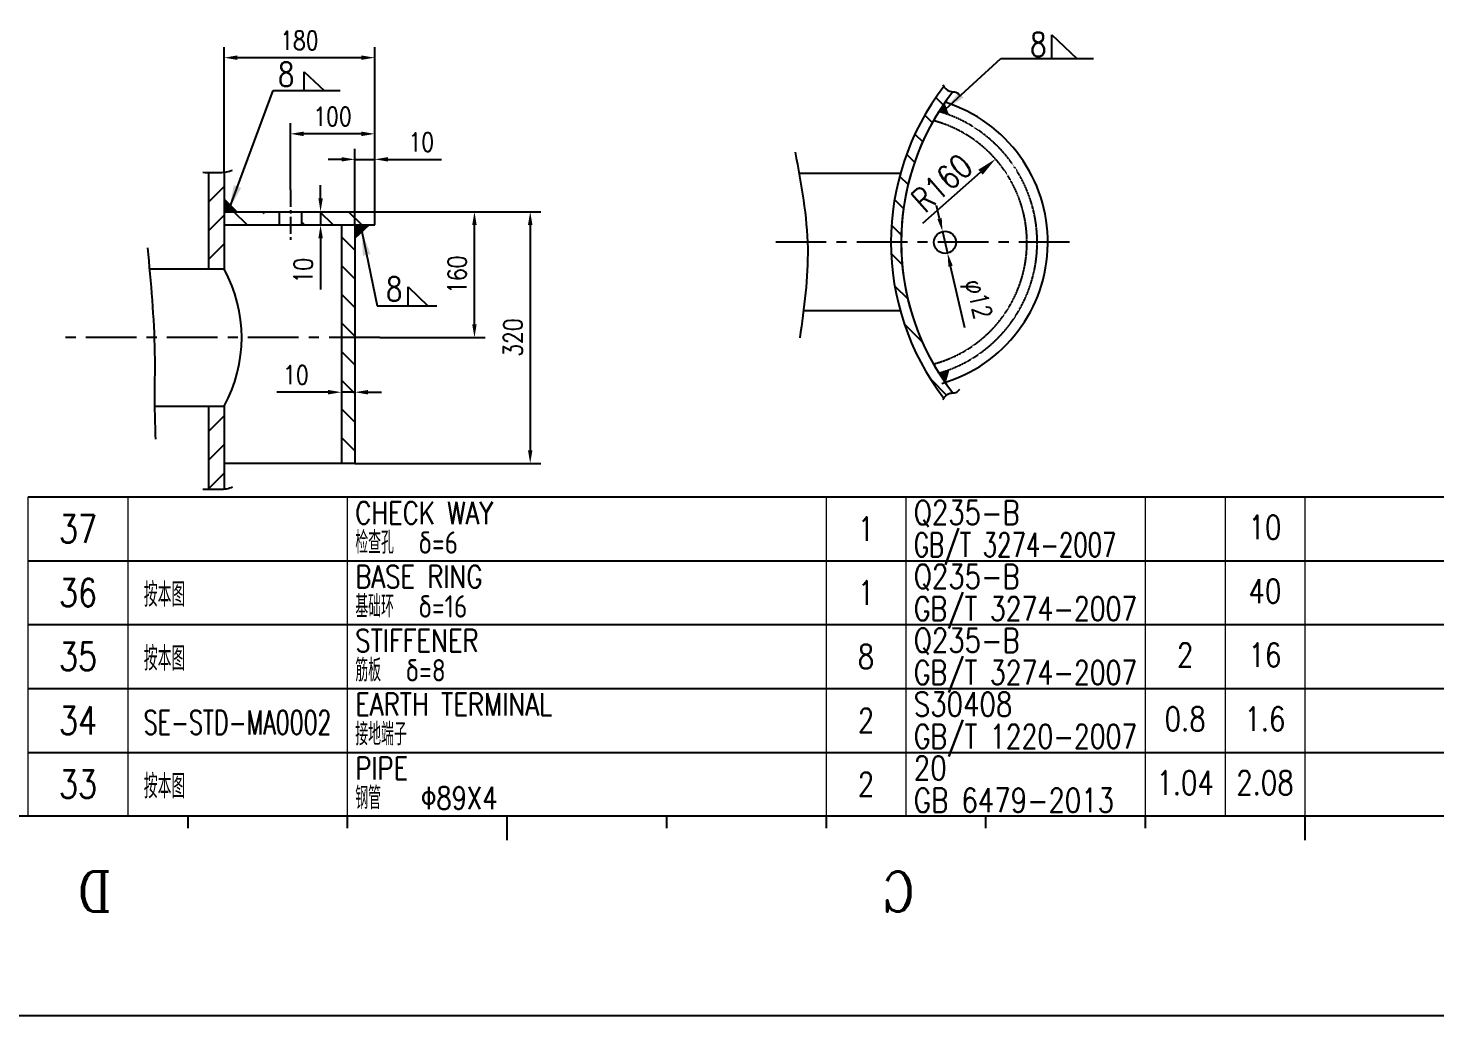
# Model space of a CAD drawing. Header units: millimetres. Extents: x 59416 to 141837, y 76647 to 89475.
# Drawn here: x 136287 to 138932, y 76647 to 78502 of the extents above; entities that cross this region are included whole.
import ezdxf
from ezdxf.enums import TextEntityAlignment as Align

# ---------------------------------------------------------------- set-up
doc = ezdxf.new("R2010")
doc.units = ezdxf.units.MM
doc.linetypes.add('CENTER', pattern=[50.8, 31.75, -6.35, 6.35, -6.35])
doc.linetypes.add('HIDDEN', pattern=[0.375, 0.25, -0.125])
for name, color, linetype in [('1轮廓实线层', 7, 'Continuous'), ('2细线层', 4, 'Continuous'), ('3中心线层', 1, 'CENTER'), ('5剖面线层', 2, 'Continuous'), ('6文字层', 3, 'Continuous'), ('7标注层', 4, 'Continuous'), ('HID', 3, 'HIDDEN'), ('图框层', 7, 'Continuous')]:
    doc.layers.add(name, color=color, linetype=linetype)
doc.layers.add('文字', color=4, linetype='Continuous', lineweight=13)
doc.styles.add('ROMANC', font='romanc', dxfattribs={"width": 0.7, "height": 6})
doc.styles.add('TH_GBDIM', font='romans.shx', dxfattribs={"width": 0.8, "bigfont": 'gbcbig.shx'})
doc.styles.add('VCADHZ', font='vcadtxt3.shx', dxfattribs={"width": 0.75, "bigfont": 'vcadhz.shx'})
doc.dimstyles.new('normal', dxfattribs={"dimscale": 20, "dimtxt": 3, "dimasz": 2, "dimexe": 1.5, "dimexo": 0.5, "dimgap": 1, "dimtad": 1, "dimdec": 0, "dimdsep": 46, "dimtxsty": 'VCADHZ', "dimblk1": 'SMALL', "dimsah": 1, "dimcen": 5, "dimclrd": 256, "dimclre": 256, "dimclrt": 256, "dimazin": 2, "dimtfac": 1, "dimtdec": 0, "dimtofl": 0, "dimtmove": 0, "dimatfit": 3, "dimfxl": 1.5, "dimtolj": 1, "dimtzin": 0, "dimlwd": -1, "dimlwe": -1, "dimarcsym": 0})
doc.dimstyles.new('single', dxfattribs={"dimscale": 15, "dimtxt": 3, "dimasz": 3, "dimexe": 2, "dimexo": 1, "dimgap": 1, "dimtad": 1, "dimdec": 0, "dimdsep": 46, "dimtxsty": 'VCADHZ', "dimcen": 0, "dimclrd": 256, "dimclre": 256, "dimclrt": 3, "dimadec": 0, "dimazin": 2, "dimtfac": 1, "dimtdec": 0, "dimtmove": 0, "dimatfit": 3, "dimfxl": 1, "dimtolj": 1, "dimtzin": 0, "dimlwd": -1, "dimlwe": -1, "dimarcsym": 1})
doc.dimstyles.new('TH_GBDIM', dxfattribs={"dimscale": 10, "dimtxt": 3.5, "dimasz": 2.5, "dimexe": 2, "dimexo": 0, "dimgap": 1.5, "dimtad": 1, "dimdec": 0, "dimzin": 0, "dimdsep": 46, "dimtxsty": 'TH_GBDIM', "dimcen": 2.5, "dimclrd": 130, "dimclre": 130, "dimclrt": 3, "dimadec": 0, "dimazin": 0, "dimtfac": 0.714286, "dimtdec": 0, "dimtmove": 0, "dimatfit": 3, "dimfxl": 1, "dimtzin": 0, "dimlwd": -1, "dimlwe": -1, "dimarcsym": 0})

# ---------------------------------------------------------------- blocks, each defined once
blk = doc.blocks.new('PC_PAPER_BLOCK')
at = {"layer": '2细线层'}
for p, q in [((-25, -10), (-25, 584)), ((0, 340), (-1.5, 340)), ((0, 320), (-1.5, 320)), ((0, 300), (-3, 300)), ((0, 280), (-1.5, 280)), ((0, 260), (-1.5, 260)), ((0, 240), (-1.5, 240)), ((0, 220), (-1.5, 220)), ((0, 200), (-3, 200))]:
    blk.add_line(p, q, dxfattribs=at)
at = {"layer": '图框层'}
blk.add_line((0, 0), (0, 574), dxfattribs=at)
at = {"layer": '2细线层', "style": 'ROMANC', "width": 0.9}
for s, p in [('D', (-6.94, 349.56)), ('C', (-6.94, 248.87))]:
    blk.add_text(s, height=5, rotation=90, dxfattribs=at).set_placement(p)
blk = doc.blocks.new('*D509')
at = {"layer": '7标注层', "color": 130, "transparency": 16777216}
for p, q in [((136876, 77841.3), (136876, 77798.4)), ((136901.2, 77841.3), (136901.2, 77798.4)), ((136851, 77818.4), (136754.7, 77818.4)), ((136901.2, 77818.4), (136876, 77818.4)), ((136926.2, 77818.4), (136951.2, 77818.4))]:
    blk.add_line(p, q, dxfattribs=at)
for points in [[(136851, 77822.6), (136851, 77814.2), (136876, 77818.4)], [(136926.2, 77822.6), (136926.2, 77814.2), (136901.2, 77818.4)]]:
    blk.add_solid(points, dxfattribs=at)
at = {"layer": 'Defpoints', "color": 0, "transparency": 16777216}
for p in [(136876, 77841.3), (136901.2, 77841.3), (136876, 77818.4)]:
    blk.add_point(p, dxfattribs=at)
at = {"layer": '7标注层', "color": 3, "transparency": 16777216, "insert": (136790.4, 77850.9), "char_height": 35, "attachment_point": 5, "style": 'TH_GBDIM'}
blk.add_mtext('10', dxfattribs=at)
blk = doc.blocks.new('*D510')
at = {"layer": '7标注层', "color": 130, "transparency": 16777216}
for p, q in [((136655.4, 78231.6), (136655.4, 78466.9)), ((136938.5, 78157.6), (136938.5, 78466.9)), ((136913.5, 78446.9), (136680.4, 78446.9))]:
    blk.add_line(p, q, dxfattribs=at)
for points in [[(136680.4, 78451.1), (136680.4, 78442.8), (136655.4, 78446.9)], [(136913.5, 78451.1), (136913.5, 78442.8), (136938.5, 78446.9)]]:
    blk.add_solid(points, dxfattribs=at)
at = {"layer": 'Defpoints', "color": 0, "transparency": 16777216}
for p in [(136655.4, 78446.9), (136655.4, 78231.6), (136938.5, 78157.6)]:
    blk.add_point(p, dxfattribs=at)
at = {"layer": '7标注层', "color": 3, "transparency": 16777216, "insert": (136797, 78479.4), "char_height": 35, "attachment_point": 5, "style": 'TH_GBDIM'}
blk.add_mtext('180', dxfattribs=at)
blk = doc.blocks.new('*D466')
at = {"layer": '7标注层', "color": 130, "transparency": 16777216}
for p, q in [((136938.5, 78157.6), (137146.1, 78157.6)), ((137126.1, 77946), (137126.1, 78132.6)), ((136948, 77921), (137146.1, 77921))]:
    blk.add_line(p, q, dxfattribs=at)
for points in [[(137121.9, 78132.6), (137130.2, 78132.6), (137126.1, 78157.6)], [(137121.9, 77946), (137130.2, 77946), (137126.1, 77921)]]:
    blk.add_solid(points, dxfattribs=at)
at = {"layer": 'Defpoints', "color": 0, "transparency": 16777216}
for p in [(136938.5, 78157.6), (137126.1, 78157.6), (136948, 77921)]:
    blk.add_point(p, dxfattribs=at)
at = {"layer": '7标注层', "color": 3, "transparency": 16777216, "insert": (137093.6, 78039.3), "char_height": 35, "attachment_point": 5, "rotation": 90, "style": 'TH_GBDIM'}
blk.add_mtext('160', dxfattribs=at)
blk = doc.blocks.new('*D511')
at = {"layer": '7标注层', "color": 130, "transparency": 16777216}
for p, q in [((136938.5, 78157.6), (137250.9, 78157.6)), ((137230.9, 78132.6), (137230.9, 77709.5)), ((136901.2, 77684.5), (137250.9, 77684.5))]:
    blk.add_line(p, q, dxfattribs=at)
for points in [[(137226.7, 78132.6), (137235.1, 78132.6), (137230.9, 78157.6)], [(137226.7, 77709.5), (137235.1, 77709.5), (137230.9, 77684.5)]]:
    blk.add_solid(points, dxfattribs=at)
at = {"layer": 'Defpoints', "color": 0, "transparency": 16777216}
for p in [(136938.5, 78157.6), (136901.2, 77684.5), (137230.9, 77684.5)]:
    blk.add_point(p, dxfattribs=at)
at = {"layer": '7标注层', "color": 3, "transparency": 16777216, "insert": (137198.4, 77921), "char_height": 35, "attachment_point": 5, "rotation": 90, "style": 'TH_GBDIM'}
blk.add_mtext('320', dxfattribs=at)
blk = doc.blocks.new('*D467')
at = {"layer": '7标注层', "color": 130, "transparency": 16777216}
for p, q in [((136836.8, 78182.6), (136836.8, 78207.6)), ((136797, 78157.6), (136856.8, 78157.6)), ((136836.8, 78157.6), (136836.8, 78132.6)), ((136797, 78132.6), (136856.8, 78132.6)), ((136836.8, 78107.6), (136836.8, 78011.2))]:
    blk.add_line(p, q, dxfattribs=at)
for points in [[(136832.7, 78182.6), (136841, 78182.6), (136836.8, 78157.6)], [(136832.7, 78107.6), (136841, 78107.6), (136836.8, 78132.6)]]:
    blk.add_solid(points, dxfattribs=at)
at = {"layer": 'Defpoints', "color": 0, "transparency": 16777216}
for p in [(136797, 78157.6), (136797, 78132.6), (136836.8, 78132.6)]:
    blk.add_point(p, dxfattribs=at)
at = {"layer": '7标注层', "color": 3, "transparency": 16777216, "insert": (136804.3, 78046.9), "char_height": 35, "attachment_point": 5, "rotation": 90, "style": 'TH_GBDIM'}
blk.add_mtext('10', dxfattribs=at)
blk = doc.blocks.new('*D512')
at = {"layer": '7标注层', "color": 130, "transparency": 16777216}
for p, q in [((136780, 78198.6), (136780, 78323.8)), ((136913.5, 78303.8), (136805, 78303.8)), ((136938.5, 78157.6), (136938.5, 78323.8))]:
    blk.add_line(p, q, dxfattribs=at)
for points in [[(136805, 78308), (136805, 78299.6), (136780, 78303.8)], [(136913.5, 78308), (136913.5, 78299.6), (136938.5, 78303.8)]]:
    blk.add_solid(points, dxfattribs=at)
at = {"layer": 'Defpoints', "color": 0, "transparency": 16777216}
for p in [(136780, 78303.8), (136780, 78198.6), (136938.5, 78157.6)]:
    blk.add_point(p, dxfattribs=at)
at = {"layer": '7标注层', "color": 3, "transparency": 16777216, "insert": (136859.2, 78336.3), "char_height": 35, "attachment_point": 5, "style": 'TH_GBDIM'}
blk.add_mtext('100', dxfattribs=at)
blk = doc.blocks.new('*D513')
at = {"layer": '7标注层', "color": 130, "transparency": 16777216}
for p, q in [((136876.2, 78255.9), (136851.2, 78255.9)), ((136901.2, 78132.6), (136901.2, 78275.9)), ((136901.2, 78255.9), (136938.5, 78255.9)), ((136938.5, 78157.6), (136938.5, 78275.9)), ((136963.5, 78255.9), (137063.9, 78255.9))]:
    blk.add_line(p, q, dxfattribs=at)
for points in [[(136876.2, 78260.1), (136876.2, 78251.8), (136901.2, 78255.9)], [(136963.5, 78260.1), (136963.5, 78251.8), (136938.5, 78255.9)]]:
    blk.add_solid(points, dxfattribs=at)
at = {"layer": 'Defpoints', "color": 0, "transparency": 16777216}
for p in [(136938.5, 78255.9), (136938.5, 78157.6), (136901.2, 78132.6)]:
    blk.add_point(p, dxfattribs=at)
at = {"layer": '7标注层', "color": 3, "transparency": 16777216, "insert": (137026.2, 78288.4), "char_height": 35, "attachment_point": 5, "style": 'TH_GBDIM'}
blk.add_mtext('{10}{}{}', dxfattribs=at)
blk = doc.blocks.new('_Small')
at = {"color": 0, "linetype": 'ByBlock', "lineweight": -2}
blk.add_circle((0, 0), 0.25, dxfattribs=at)
blk = doc.blocks.new('*D514')
at = {"layer": '7标注层', "color": 130, "transparency": 16777216}
for p, q in [((138000.4, 78144.8), (137994.8, 78169.1)), ((138006, 78120.4), (138015.5, 78079.7)), ((138048, 77939.2), (138021.1, 78055.3))]:
    blk.add_line(p, q, dxfattribs=at)
for points in [[(138004.5, 78145.7), (137996.3, 78143.8), (138006, 78120.4)], [(138025.2, 78056.2), (138017.1, 78054.4), (138015.5, 78079.7)]]:
    blk.add_solid(points, dxfattribs=at)
at = {"layer": 'Defpoints', "color": 0, "transparency": 16777216}
for p in [(138006, 78120.4), (138015.5, 78079.7)]:
    blk.add_point(p, dxfattribs=at)
at = {"layer": '7标注层', "color": 3, "transparency": 16777216, "insert": (138069, 77992.4), "char_height": 35, "attachment_point": 5, "rotation": 283.0288, "style": 'TH_GBDIM'}
blk.add_mtext('φ12', dxfattribs=at)
blk = doc.blocks.new('PC_MXB_BLOCK')
at = {"layer": '2细线层'}
blk.add_line((-180, 8), (0, 8), dxfattribs=at)
blk.add_line((-180, 8), (0, 8), dxfattribs=at)
at = {"layer": '文字'}
for p, q in [((-180, 8), (0, 8)), ((-167.5, 8), (-167.5, 0)), ((-140, 8), (-140, 0)), ((-80, 8), (-80, 0)), ((-70, 8), (-70, 0)), ((-40, 8), (-40, 0)), ((-30, 8), (-30, 0)), ((-20, 8), (-20, 0)), ((-180, 0), (0, 0)), ((-180, 0), (0, 0))]:
    blk.add_line(p, q, dxfattribs=at)
blk.add_lwpolyline([(-180, 0), (-180, 8)], dxfattribs=at)
at = {"layer": '6文字层', "style": 'TH_GBDIM'}
for tag, height, width, p, p2 in [('代号上', 3, 3.993092, (-166.5, 4.5), (-141, 4.5)), ('名称英文', 2.8, 7.251333, (-139, 4.6), (-81, 4.6)), ('序号', 3.5, 2.193548, (-179, 2.25), (-168.5, 2.25)), ('代号', 3, 5.727599, (-165.5, 2.25), (-142, 2.25)), ('数量', 3, 1.918871, (-79, 2.5), (-71, 2.5)), ('材料', 3, 6.663167, (-69, 2.5), (-41, 2.5)), ('单重', 3, 2.379703, (-40, 2.7), (-30, 2.7)), ('总重', 3, 2.379703, (-30, 2.7), (-20, 2.7)), ('备注', 3, 4.759405, (-20, 2.7), (0, 2.7)), ('代号下', 3, 4.077601, (-166.5, 0.5), (-141, 0.5)), ('名称中文', 2.8, 7.251333, (-139, 0.88), (-81, 0.88)), ('材料下', 3, 4.477366, (-69, 0.5), (-41, 0.5))]:
    blk.add_attdef(tag, text='', height=height, dxfattribs=dict(at, width=width)).set_placement(p, p2, align=Align.FIT)
at = {"layer": '6文字层', "style": 'TH_GBDIM', "width": 4.384761}
blk.add_attdef('材料上', text='', height=3, rotation=359.9009, dxfattribs=at).set_placement((-69, 4.55), (-41, 4.5), align=Align.FIT)

msp = doc.modelspace()

# ---------------------------------------------------------------- hatches: boundary and pattern name
at = {"layer": '5剖面线层'}
h = msp.add_hatch(dxfattribs=at)
h.set_pattern_fill('ANSI31', color=256, scale=12, style=0)
h.set_pattern_definition([(135, (164296.61, 70226.932), (26.94077, 26.94077), [])])
edge = h.paths.add_edge_path()
edge.add_line((137909, 78100), (137928.2, 78100))
edge.add_arc((138389, 78100), 460.8, 540, 577.8866)
edge.add_spline(control_points=[(138025.3, 77817.1), (138024.9, 77817), (138024.4, 77817), (138023.9, 77817)], knot_values=[14.784873, 14.784873, 14.784873, 14.784873, 15.714109, 15.714109, 15.714109, 15.714109], degree=3, periodic=0)
edge.add_spline(control_points=[(138023.9, 77817), (138023.4, 77816.9), (138022.9, 77816.9), (138022.4, 77816.8)], knot_values=[13.818858, 13.818858, 13.818858, 13.818858, 14.784873, 14.784873, 14.784873, 14.784873], degree=3, periodic=0)
edge.add_spline(control_points=[(138022.4, 77816.8), (138021.9, 77816.8), (138021.3, 77816.7), (138020.8, 77816.6)], knot_values=[12.696555, 12.696555, 12.696555, 12.696555, 13.818858, 13.818858, 13.818858, 13.818858], degree=3, periodic=0)
edge.add_spline(control_points=[(138020.8, 77816.6), (138020.5, 77816.5), (138020.1, 77816.5), (138019.7, 77816.4), (138019.6, 77816.3)], knot_values=[11.88571, 11.88571, 11.88571, 11.88571, 12.512661, 12.696555, 12.696555, 12.696555, 12.696555], degree=3, periodic=0)
edge.add_spline(control_points=[(138019.6, 77816.3), (138019.2, 77816.2), (138018.8, 77816.1), (138018.5, 77816)], knot_values=[11.073866, 11.073866, 11.073866, 11.073866, 11.88571, 11.88571, 11.88571, 11.88571], degree=3, periodic=0)
edge.add_spline(control_points=[(138018.5, 77816), (138018.1, 77815.8), (138017.7, 77815.7), (138017.4, 77815.5)], knot_values=[10.233241, 10.233241, 10.233241, 10.233241, 11.073866, 11.073866, 11.073866, 11.073866], degree=3, periodic=0)
edge.add_spline(control_points=[(138017.4, 77815.5), (138017, 77815.3), (138016.7, 77815.1), (138016.3, 77814.9)], knot_values=[9.41782, 9.41782, 9.41782, 9.41782, 10.233241, 10.233241, 10.233241, 10.233241], degree=3, periodic=0)
edge.add_spline(control_points=[(138016.3, 77814.9), (138016, 77814.7), (138015.6, 77814.5), (138015.3, 77814.3)], knot_values=[8.578504, 8.578504, 8.578504, 8.578504, 9.41782, 9.41782, 9.41782, 9.41782], degree=3, periodic=0)
edge.add_spline(control_points=[(138015.3, 77814.3), (138015, 77814.1), (138014.7, 77813.8), (138014.3, 77813.6)], knot_values=[7.761974, 7.761974, 7.761974, 7.761974, 8.578504, 8.578504, 8.578504, 8.578504], degree=3, periodic=0)
edge.add_spline(control_points=[(138014.3, 77813.6), (138014, 77813.3), (138013.7, 77813.1), (138013.4, 77812.8)], knot_values=[6.924617, 6.924617, 6.924617, 6.924617, 7.761974, 7.761974, 7.761974, 7.761974], degree=3, periodic=0)
edge.add_spline(control_points=[(138013.4, 77812.8), (138012.9, 77812.4), (138012.5, 77812), (138012.1, 77811.5)], knot_values=[5.726608, 5.726608, 5.726608, 5.726608, 6.924617, 6.924617, 6.924617, 6.924617], degree=3, periodic=0)
edge.add_spline(control_points=[(138012.1, 77811.5), (138011.6, 77811.1), (138011.2, 77810.6), (138010.7, 77810.1)], knot_values=[4.447469, 4.447469, 4.447469, 4.447469, 5.726608, 5.726608, 5.726608, 5.726608], degree=3, periodic=0)
edge.add_spline(control_points=[(138010.7, 77810.1), (138010.2, 77809.5), (138009.7, 77808.9), (138009.2, 77808.3)], knot_values=[2.958387, 2.958387, 2.958387, 2.958387, 4.447469, 4.447469, 4.447469, 4.447469], degree=3, periodic=0)
edge.add_spline(control_points=[(138009.2, 77808.3), (138009, 77808), (138008.7, 77807.7), (138008.5, 77807.4)], knot_values=[2.281376, 2.281376, 2.281376, 2.281376, 2.958387, 2.958387, 2.958387, 2.958387], degree=3, periodic=0)
edge.add_arc((138389, 78100), 480, 180, 217.5635, ccw=False)
edge = h.paths.add_edge_path()
edge.add_spline(control_points=[(138008.5, 78392.7), (138011.8, 78388.5), (138016.5, 78383.5), (138023.5, 78383.1), (138025.3, 78383)], knot_values=[2.281376, 2.281376, 2.281376, 2.281376, 12.069604, 15.714109, 15.714109, 15.714109, 15.714109], degree=3, periodic=0)
edge.add_arc((138389, 78100), 460.8, 502.1134, 540)
edge.add_line((137928.2, 78100), (137909, 78100))
edge.add_arc((138389, 78100), 480, 142.4365, 180, ccw=False)
h = msp.add_hatch(dxfattribs=at)
h.set_pattern_fill('ANSI31', color=256, scale=12, style=0)
h.set_pattern_definition([(45, (111367.224, 70051.06), (-26.94077, 26.94077), [])])
edge = h.paths.add_edge_path()
edge.add_line((136655.4, 78050.1), (136626.2, 78050.1))
edge.add_line((136626.2, 78050.1), (136626.2, 78231.2))
edge.add_spline(control_points=[(136626.2, 78231.2), (136633.7, 78231), (136644.9, 78230.9), (136660.2, 78231.8), (136667.5, 78234.3), (136671.3, 78235.6)], knot_values=[10.89152, 10.89152, 10.89152, 10.89152, 33.278505, 44.637065, 56.424107, 56.424107, 56.424107, 56.424107], degree=3, periodic=0)
edge.add_line((136655.4, 78231.6), (136655.4, 78050.1))
edge = h.paths.add_edge_path()
edge.add_line((136655.4, 77684.5), (136655.4, 77636.5))
edge.add_spline(control_points=[(136655.4, 77636.5), (136653.7, 77637), (136648.3, 77638.4), (136638.1, 77639.9), (136630.4, 77636.9), (136626.2, 77634.9)], knot_values=[3.878233, 3.878233, 3.878233, 3.878233, 7.43005, 15.002423, 23.977425, 23.977425, 23.977425, 23.977425], degree=3, periodic=0)
edge.add_line((136626.2, 77634.9), (136626.2, 77792))
edge.add_line((136626.2, 77792), (136655.4, 77792))
edge.add_line((136655.4, 77792), (136655.4, 77684.5))
h = msp.add_hatch(dxfattribs=at)
h.set_pattern_fill('ANSI31', color=256, scale=12, angle=90, style=0)
h.set_pattern_definition([(135, (112637.12, 72721.07), (-26.94077, -26.94077), [])])
h.paths.add_polyline_path([(136731.1, 78132.6), (136731.1, 78157.6), (136655.4, 78157.6), (136655.4, 78132.6)])
h.paths.add_polyline_path([(136800.9, 78157.6), (136800.9, 78132.6), (136938.5, 78132.6), (136938.5, 78157.6)])
h = msp.add_hatch(dxfattribs=at)
h.set_pattern_fill('ANSI31', color=256, scale=12, angle=90, style=0)
h.set_pattern_definition([(135, (111367.224, 70051.06), (-26.94077, -26.94077), [])])
h.paths.add_polyline_path([(136876, 77684.5), (136901.2, 77684.5), (136901.2, 77921), (136876, 77921)])
h.paths.add_polyline_path([(136901.2, 78132.6), (136876, 78132.6), (136876, 77921), (136901.2, 77921)])
at = {"layer": '7标注层'}
for points in [[(138008.3, 78359.7, 0.009044), (137999.2, 78345.8, -0.016332), (138015.1, 78340.6)], [(136679.5, 78157.6), (136655.4, 78180.9), (136655.4, 78157.6)], [(136927.9, 78132.6), (136901.2, 78132.6), (136901.2, 78107.7)], [(138016.5, 77860, -0.01782), (137999.2, 77854.3, 0.01071), (138010.1, 77837.9)]]:
    msp.add_hatch(color=256, dxfattribs=at).paths.add_polyline_path(points)

# ---------------------------------------------------------------- linework, layer by layer
at = {"layer": '1轮廓实线层'}
for p, q in [((136626.2, 78231.6), (136626.2, 78050.1)), ((136655.4, 78231.4), (136655.4, 78050.1)), ((137926.7, 78229.1), (137736.4, 78229.1)), ((136655.4, 78166.8), (136655.4, 78050.1)), ((136655.4, 78157.6), (136938.5, 78157.6)), ((136759.1, 78157.6), (136759.1, 78132.6)), ((136800.9, 78157.6), (136800.9, 78132.6)), ((136938.5, 78132.6), (136938.5, 78157.6)), ((136655.4, 78132.6), (136938.5, 78132.6)), ((136876, 78132.6), (136876, 77684.5)), ((136901.2, 78132.6), (136901.2, 77684.5)), ((136515.1, 78050.1), (136655.4, 78050.1)), ((137926.7, 77971), (137744.6, 77971)), ((136524.8, 77792), (136655.4, 77792)), ((136626.2, 77792), (136626.2, 77634.9)), ((136655.4, 77792), (136655.4, 77636.5)), ((136655.4, 77792), (136655.4, 77684.5)), ((136901.2, 77684.5), (136655.4, 77684.5))]:
    msp.add_line(p, q, dxfattribs=at)
msp.add_circle((138010.8, 78100), 20.9, dxfattribs=at)
for centre, radius, start, end in [((138389, 78100), 480, 142.4365, 217.5635), ((138389, 78100), 460.8, 142.1134, 217.8866), ((137928.2, 78100), 275.8, 286.1121, 72.5893), ((138389, 78100), 460.8, 147.8773, 212.1227), ((136420, 77921), 268.5, 331.2787, 28.7213)]:
    msp.add_arc(centre, radius, start, end, dxfattribs=at)
at = {"layer": '3中心线层'}
msp.add_line((136780, 78198.6), (136780, 78104.5), dxfattribs=at)
at = {"layer": '3中心线层', "ltscale": 3}
for p, q in [((138244.7, 78100), (137692.6, 78100)), ((136948, 77921), (136341.5, 77921))]:
    msp.add_line(p, q, dxfattribs=at)
at = {"layer": '5剖面线层'}
for points in [[(138006.3, 78395.6), (138019.9, 78383.7), (138031.3, 78382), (138038.5, 78375.7)], [(137729, 78269.6), (137752.5, 78089.2), (137737.8, 77920.5)], [(136615.4, 78231.6), (136648.6, 78231.2), (136659.9, 78232.3), (136671.3, 78235.6)], [(136511.4, 78089.7), (136524.8, 77892.8), (136524.8, 77792), (136526.3, 77730.1)], [(138006.3, 77804.4), (138019.9, 77816.4), (138031.3, 77818.1), (138038.5, 77824.4)], [(136615.4, 77636.4), (136648.6, 77636.1), (136659.9, 77637.1), (136671.3, 77640.4)]]:
    msp.add_spline(points, degree=3, dxfattribs=at)
at = {"layer": '7标注层'}
for p, q in [((138211.5, 78445.5), (138211.5, 78489.8)), ((138211.5, 78489.8), (138258.5, 78445.5)), ((138115.7, 78445.5), (138289.8, 78445.5)), ((136805.8, 78385), (136805.8, 78420.5)), ((136805.8, 78420.5), (136843.3, 78385)), ((138008.3, 78359.7), (138015.1, 78340.6)), ((136679.5, 78157.6), (136655.4, 78180.9)), ((136927.9, 78132.6), (136901.2, 78107.7)), ((137001.2, 77981), (137001.2, 78016.4)), ((137001.2, 78016.4), (137038.7, 77981)), ((138016.5, 77860), (138010.1, 77837.9))]:
    msp.add_line(p, q, dxfattribs=at)
at = {"layer": '7标注层', "color": 130}
msp.add_line((137969, 78136.1), (138077.5, 78231.7), dxfattribs=at)
msp.add_solid([(138073.3, 78236.4), (138081.6, 78227.1), (138105.6, 78256.6)], dxfattribs=at)
at = {"layer": 'HID'}
for radius, start, end in [(255.8, 286.1121, 73.8879), (236.5, 284.8724, 75.1276)]:
    msp.add_arc((137928.2, 78100), radius, start, end, dxfattribs=at)

# ---------------------------------------------------------------- block references
at = {"layer": '图框层', "xscale": 15, "yscale": 15, "zscale": 15, "rotation": 90}
msp.add_blockref('PC_PAPER_BLOCK', (141687.1, 77021.7), dxfattribs=at)
at = {"layer": '图框层'}
ref = msp.add_blockref('PC_MXB_BLOCK', (138987.1, 77501.7), dxfattribs=dict(at, xscale=15, yscale=15, zscale=15))
ref.add_attrib('材料下', 'GB/T 3274-2007', (137952.1, 77509.2), dxfattribs={"layer": '6文字层', "height": 45, "style": 'TH_GBDIM', "width": 0.7})
ref.add_attrib('材料上', 'Q235-B', (137952, 77569.9), dxfattribs={"layer": '6文字层', "height": 45, "rotation": 359.9009, "style": 'TH_GBDIM', "width": 0.8})
ref.add_attrib('总重', '10', dxfattribs={"layer": '6文字层', "height": 45, "style": 'TH_GBDIM', "width": 0.8}).set_placement((138612.1, 77542.2), align=Align.CENTER)
ref.add_attrib('数量', '1', dxfattribs={"layer": '6文字层', "height": 45, "style": 'TH_GBDIM', "width": 0.8}).set_placement((137862.1, 77539.2), align=Align.CENTER)
ref.add_attrib('名称英文', 'CHECK WAY', (136902.1, 77570.7), dxfattribs={"layer": '6文字层', "height": 42, "style": 'TH_GBDIM', "width": 0.8})
ref.add_attrib('名称中文', '检查孔  δ=6', (136902.1, 77515), dxfattribs={"layer": '6文字层', "height": 42, "style": 'TH_GBDIM', "width": 0.8})
ref.add_attrib('序号', '37', dxfattribs={"layer": '6文字层', "height": 52.5, "style": 'TH_GBDIM', "width": 0.8}).set_placement((136380.8, 77535.5), align=Align.CENTER)
ref = msp.add_blockref('PC_MXB_BLOCK', (138987.1, 77381.7), dxfattribs=dict(at, xscale=15.00000000001819, yscale=15.00000000001819, zscale=15.00000000001819))
ref.add_attrib('材料下', 'GB/T 3274-2007', dxfattribs={"layer": '6文字层', "height": 45, "style": 'TH_GBDIM', "width": 0.690141}).set_placement((137952.1, 77389.2), (138372.1, 77389.2), align=Align.FIT)
ref.add_attrib('材料上', 'Q235-B', (137952, 77449.9), dxfattribs={"layer": '6文字层', "height": 45, "rotation": 359.9009, "style": 'TH_GBDIM', "width": 0.8})
ref.add_attrib('总重', '40', dxfattribs={"layer": '6文字层', "height": 45, "style": 'TH_GBDIM', "width": 0.8}).set_placement((138612.1, 77422.2), align=Align.CENTER)
ref.add_attrib('数量', '1', dxfattribs={"layer": '6文字层', "height": 45, "style": 'TH_GBDIM', "width": 0.8}).set_placement((137862.1, 77419.2), align=Align.CENTER)
ref.add_attrib('名称英文', 'BASE RING', (136902.1, 77450.7), dxfattribs={"layer": '6文字层', "height": 42, "style": 'TH_GBDIM', "width": 0.8})
ref.add_attrib('名称中文', '基础环  δ=16', (136902.1, 77395), dxfattribs={"layer": '6文字层', "height": 42, "style": 'TH_GBDIM', "width": 0.8})
ref.add_attrib('代号', '按本图', (136504.6, 77415.5), dxfattribs={"layer": '6文字层', "height": 45, "style": 'TH_GBDIM', "width": 0.8})
ref.add_attrib('序号', '36', dxfattribs={"layer": '6文字层', "height": 52.5, "style": 'TH_GBDIM', "width": 0.8}).set_placement((136380.8, 77415.5), align=Align.CENTER)
ref = msp.add_blockref('PC_MXB_BLOCK', (138987.1, 77261.7), dxfattribs=dict(at, xscale=15.00000000001819, yscale=15.00000000001819, zscale=15.00000000001819))
ref.add_attrib('材料下', 'GB/T 3274-2007', dxfattribs={"layer": '6文字层', "height": 45, "style": 'TH_GBDIM', "width": 0.690141}).set_placement((137952.1, 77269.2), (138372.1, 77269.2), align=Align.FIT)
ref.add_attrib('材料上', 'Q235-B', (137952, 77329.9), dxfattribs={"layer": '6文字层', "height": 45, "rotation": 359.9009, "style": 'TH_GBDIM', "width": 0.8})
ref.add_attrib('总重', '16', dxfattribs={"layer": '6文字层', "height": 45, "style": 'TH_GBDIM', "width": 0.8}).set_placement((138612.1, 77302.2), align=Align.CENTER)
ref.add_attrib('数量', '8', dxfattribs={"layer": '6文字层', "height": 45, "style": 'TH_GBDIM', "width": 0.8}).set_placement((137862.1, 77299.2), align=Align.CENTER)
ref.add_attrib('单重', '2', dxfattribs={"layer": '6文字层', "height": 45, "style": 'TH_GBDIM', "width": 0.8}).set_placement((138462.1, 77302.2), align=Align.CENTER)
ref.add_attrib('名称英文', 'STIFFENER', (136902.1, 77330.7), dxfattribs={"layer": '6文字层', "height": 42, "style": 'TH_GBDIM', "width": 0.8})
ref.add_attrib('名称中文', '筋板  δ=8', (136902.1, 77275), dxfattribs={"layer": '6文字层', "height": 42, "style": 'TH_GBDIM', "width": 0.8})
ref.add_attrib('代号', '按本图', (136504.6, 77295.5), dxfattribs={"layer": '6文字层', "height": 45, "style": 'TH_GBDIM', "width": 0.8})
ref.add_attrib('序号', '35', dxfattribs={"layer": '6文字层', "height": 52.5, "style": 'TH_GBDIM', "width": 0.8}).set_placement((136380.8, 77295.5), align=Align.CENTER)
ref = msp.add_blockref('PC_MXB_BLOCK', (138987.1, 77141.7), dxfattribs=dict(at, xscale=15.00000000001819, yscale=15.00000000001819, zscale=15.00000000001819))
ref.add_attrib('材料下', 'GB/T 1220-2007', dxfattribs={"layer": '6文字层', "height": 45, "style": 'TH_GBDIM', "width": 0.690141}).set_placement((137952.1, 77149.2), (138372.1, 77149.2), align=Align.FIT)
ref.add_attrib('材料上', 'S30408', (137952, 77209.9), dxfattribs={"layer": '6文字层', "height": 45, "rotation": 359.9009, "style": 'TH_GBDIM', "width": 0.8})
ref.add_attrib('总重', '1.6', dxfattribs={"layer": '6文字层', "height": 45, "style": 'TH_GBDIM', "width": 0.8}).set_placement((138612.1, 77182.2), align=Align.CENTER)
ref.add_attrib('数量', '2', dxfattribs={"layer": '6文字层', "height": 45, "style": 'TH_GBDIM', "width": 0.8}).set_placement((137862.1, 77179.2), align=Align.CENTER)
ref.add_attrib('单重', '0.8', dxfattribs={"layer": '6文字层', "height": 45, "style": 'TH_GBDIM', "width": 0.8}).set_placement((138462.1, 77182.2), align=Align.CENTER)
ref.add_attrib('名称英文', 'EARTH TERMINAL', (136902.1, 77210.7), dxfattribs={"layer": '6文字层', "height": 42, "style": 'TH_GBDIM', "width": 0.8})
ref.add_attrib('名称中文', '接地端子', (136902.1, 77155), dxfattribs={"layer": '6文字层', "height": 42, "style": 'TH_GBDIM', "width": 0.8})
ref.add_attrib('代号', 'SE-STD-MA0002', dxfattribs={"layer": '6文字层', "height": 45, "style": 'TH_GBDIM', "width": 0.616105}).set_placement((136504.6, 77175.5), (136857.1, 77175.5), align=Align.FIT)
ref.add_attrib('序号', '34', dxfattribs={"layer": '6文字层', "height": 52.5, "style": 'TH_GBDIM', "width": 0.8}).set_placement((136380.8, 77175.5), align=Align.CENTER)
ref = msp.add_blockref('PC_MXB_BLOCK', (138987.1, 77021.7), dxfattribs=dict(at, xscale=15.00000000001819, yscale=15.00000000001819, zscale=15.00000000001819))
ref.add_attrib('材料下', 'GB 6479-2013', (137952.1, 77029.2), dxfattribs={"layer": '6文字层', "height": 45, "style": 'TH_GBDIM', "width": 0.8})
ref.add_attrib('材料上', '20', (137952, 77089.9), dxfattribs={"layer": '6文字层', "height": 45, "rotation": 359.9009, "style": 'TH_GBDIM', "width": 0.8})
ref.add_attrib('总重', '2.08', dxfattribs={"layer": '6文字层', "height": 45, "style": 'TH_GBDIM', "width": 0.8}).set_placement((138612.1, 77062.2), align=Align.CENTER)
ref.add_attrib('数量', '2', dxfattribs={"layer": '6文字层', "height": 45, "style": 'TH_GBDIM', "width": 0.8}).set_placement((137862.1, 77059.2), align=Align.CENTER)
ref.add_attrib('单重', '1.04', dxfattribs={"layer": '6文字层', "height": 45, "style": 'TH_GBDIM', "width": 0.8}).set_placement((138462.1, 77062.2), align=Align.CENTER)
ref.add_attrib('名称英文', 'PIPE', (136902.1, 77090.7), dxfattribs={"layer": '6文字层', "height": 42, "style": 'TH_GBDIM', "width": 0.8})
ref.add_attrib('名称中文', '钢管   Φ89X4', (136902.1, 77035), dxfattribs={"layer": '6文字层', "height": 42, "style": 'TH_GBDIM', "width": 0.8})
ref.add_attrib('代号', '按本图', (136504.6, 77055.5), dxfattribs={"layer": '6文字层', "height": 45, "style": 'TH_GBDIM', "width": 0.8})
ref.add_attrib('序号', '33', dxfattribs={"layer": '6文字层', "height": 52.5, "style": 'TH_GBDIM', "width": 0.8}).set_placement((136380.8, 77055.5), align=Align.CENTER)

# ---------------------------------------------------------------- texts
at = {"layer": '7标注层', "style": 'TH_GBDIM', "width": 0.8}
msp.add_text('8', height=45, dxfattribs=at).set_placement((138170.6, 78449.4))
for p in [(136756.7, 78438.3), (136959.7, 78034.9)]:
    msp.add_text('8', height=45, dxfattribs=at).set_placement(p, align=Align.TOP_LEFT)
at = {"layer": '7标注层', "color": 3, "insert": (138004.8, 78211.6), "char_height": 45, "attachment_point": 5, "rotation": 41.4292, "style": 'TH_GBDIM'}
msp.add_mtext('R160', dxfattribs=at)

# ---------------------------------------------------------------- dimensions: what is measured, and where the dimension line sits
at = {"layer": '7标注层'}
dim = msp.add_linear_dim(base=(136655.4, 78446.9), p1=(136938.5, 78157.6), p2=(136655.4, 78231.6), text='180', dimstyle='TH_GBDIM', dxfattribs=at)
dim.commit()
dim.dimension.update_dxf_attribs({"geometry": '*D510', "text_midpoint": (136797, 78479.4)})
dim = msp.add_linear_dim(base=(136780, 78303.8), p1=(136938.5, 78157.6), p2=(136780, 78198.6), text='100', dimstyle='TH_GBDIM', override={"dimgap": 1.5, "dimtad": 1, "dimjust": 0, "dimdec": 0, "dimlfac": 1, "dimtxsty": 'TH_GBDIM', "dimse1": 0, "dimse2": 0, "dimsd1": 0, "dimsd2": 0}, dxfattribs=at)
dim.commit()
dim.dimension.update_dxf_attribs({"geometry": '*D512', "text_midpoint": (136859.2, 78303.8), "dimtype": 160})
for base, p1, p2, text, picture, middle in [((136938.5, 78255.9), (136901.2, 78132.6), (136938.5, 78157.6), '{10}{}{}', '*D513', (137026.2, 78288.4)), ((136876, 77818.4), (136901.2, 77841.3), (136876, 77841.3), '10', '*D509', (136790.4, 77850.9))]:
    dim = msp.add_linear_dim(base=base, p1=p1, p2=p2, text=text, dimstyle='TH_GBDIM', override={"dimgap": 1.5, "dimtad": 1, "dimjust": 0, "dimdec": 0, "dimlfac": 1, "dimtxsty": 'TH_GBDIM', "dimse1": 0, "dimse2": 0, "dimsd1": 0, "dimsd2": 0}, dxfattribs=at)
    dim.commit()
    dim.dimension.update_dxf_attribs({"geometry": picture, "text_midpoint": middle})
dim = msp.add_linear_dim(base=(136836.8, 78132.6), p1=(136797, 78157.6), p2=(136797, 78132.6), angle=90, text='10', dimstyle='TH_GBDIM', override={"dimgap": 1.5, "dimtad": 1, "dimjust": 0, "dimdec": 0, "dimlfac": 1, "dimtxsty": 'TH_GBDIM', "dimse1": 0, "dimse2": 0, "dimsd1": 0, "dimsd2": 0}, dxfattribs=at)
dim.commit()
dim.dimension.update_dxf_attribs({"geometry": '*D467', "text_midpoint": (136804.3, 78046.9)})
for base, p1, p2, text, picture, middle in [((137230.9, 77684.5), (136938.5, 78157.6), (136901.2, 77684.5), '320', '*D511', (137198.4, 77921)), ((137126.1, 78157.6), (136948, 77921), (136938.5, 78157.6), '160', '*D466', (137093.6, 78039.3))]:
    dim = msp.add_linear_dim(base=base, p1=p1, p2=p2, angle=90, text=text, dimstyle='TH_GBDIM', dxfattribs=at)
    dim.commit()
    dim.dimension.update_dxf_attribs({"geometry": picture, "text_midpoint": middle})
dim = msp.add_diameter_dim_2p(p1=(138006, 78120.4), p2=(138015.5, 78079.7), text='φ12', dimstyle='TH_GBDIM', dxfattribs=at)
dim.commit()
dim.dimension.update_dxf_attribs({"geometry": '*D514', "text_midpoint": (138069, 77992.4)})

# ---------------------------------------------------------------- leaders
for points, dimstyle in [([(138011.7, 78350.1), (138115.7, 78445.5)], 'normal'), ([(136665, 78162.6), (136747.7, 78385), (136873.6, 78385)], 'single'), ([(136914.5, 78120.2), (136943.1, 77981), (137055.5, 77981)], 'single')]:
    msp.add_leader(points, dimstyle=dimstyle, override={"dimgap": 1, "dimtad": 0, "dimtxsty": 'TH_GBDIM'}, dxfattribs=at)

doc.saveas('drawing.dxf')
